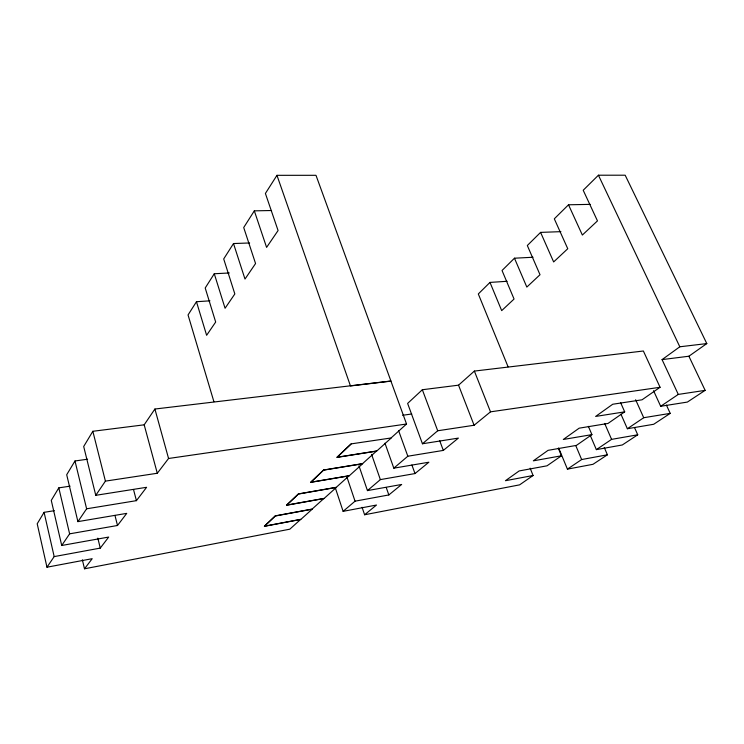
<?xml version="1.0" encoding="UTF-8"?>
<svg xmlns="http://www.w3.org/2000/svg" width="744" height="744" viewBox="0 0 744 744"><rect width="100%" height="100%" fill="white"/><g stroke="black" fill="none" stroke-linecap="round" stroke-linejoin="round"><path stroke-width="1.12" d="M54.349 510.682L44.082 512.337L37.2 523.776L46.974 567.207L92.21 558.679L84.5 568.797L82.361 559.795M70.085 486.158L58.804 487.869L51.271 500.387L61.724 545.482L108.689 537.056L100.263 548.105L54.182 556.596L46.974 567.207M87.597 459.215L74.986 460.973L66.7 474.746L77.915 521.628L126.74 513.369L117.505 525.487L69.62 533.839L61.724 545.482M391.223 437.816L406.54 424.006L390.879 381.002L154.901 409.033L144.178 424.815L92.842 431.288L83.691 446.502L95.771 495.318L146.596 487.301L136.422 500.656L86.62 508.803L77.915 521.628M209.948 300.827L196.463 301.72L188.046 314.945L213.9 401.676M229.301 272.974L214.281 273.746L205.205 287.993L215.676 322.04L206.627 335.302L196.463 301.72M249.621 242.963L233.504 243.548L223.702 258.94L234.834 293.945L225.069 308.267L214.281 273.746M271.56 210.515L254.327 210.85L243.707 227.534L255.564 263.543L244.99 279.056L233.504 243.548M276.954 175.324L350.461 385.941L390.953 381.133L315.986 175.305L276.954 175.324L265.403 193.459L278.079 230.528L266.594 247.389L254.327 210.85M95.771 495.318L105.406 481.126L157.3 473.258L168.562 458.481L406.54 424.006M507.11 281.288L489.989 282.413L478.308 293.954L508.087 366.829M533.039 257.247L514.467 258.205L502.033 270.5L514.058 299.042L501.689 310.629L489.989 282.413M560.892 231.654L540.59 232.388L527.319 245.511L540.014 274.722L526.826 287.082L514.467 258.205M590.271 204.368L568.509 204.786L554.308 218.82L567.756 248.728L553.648 261.944L540.59 232.388M688.888 356.227L705.135 390.358L678.286 394.422L662.076 359.612L688.888 356.227L706.8 343.579L625.174 175.203L598.427 175.212L583.203 190.259L597.469 220.894L582.357 235.048L568.509 204.786M351.122 444.029L337.051 457.383L376.65 451.134L391.288 437.937L351.047 443.898L336.976 457.253L376.576 451.004L362.57 463.633L323.538 470.022L310.685 482.233L349.15 475.714L336.297 487.301L298.372 493.923L286.57 505.12L323.966 498.415L312.127 509.082L275.252 515.871L264.39 526.194L300.753 519.331L289.816 529.189L84.5 568.797M620.561 402.532L624.7 411.851L595.628 416.435L612.731 404.243L642.044 399.798L660.067 387.28L643.374 351.001L474.374 371.079L458.546 385.169L422.341 389.735L407.619 403.425L422.443 443.768L458.388 438.095L443.322 450.408L407.824 456.221L393.809 468.162L384.974 443.219M335.256 487.636L343.114 511.342L355.046 501.177L388.833 494.946L401.658 484.465L367.452 490.603L358.952 465.772M367.452 490.603L380.361 479.61L414.994 473.565L428.87 462.219L393.809 468.162M422.443 443.768L437.704 430.767L474.095 425.252L490.501 411.841L660.067 387.28M362.068 507.269L364.607 514.764L376.492 505.036L343.114 511.342M662.076 359.612L679.811 346.788L706.8 343.579M530.146 468.19L533.085 475.5L519.61 484.856L364.607 514.764M558.344 448.269L561.46 455.784L547.026 465.809L519.154 470.943L505.455 480.708L533.085 475.5M588.365 426.331L591.917 434.626L576.414 445.396L548.058 450.343L533.346 460.834L561.46 455.784M624.7 411.851L608.006 423.448L579.167 428.172L563.32 439.462L591.917 434.626M558.688 448.055L567.421 469.129L581.65 459.541L607.411 454.798L604.249 447.46M590.531 436.012L596.363 449.627L611.587 439.369L637.738 434.803L634.493 427.512M620.914 414.138L627.369 428.73L643.718 417.719L670.223 413.376L666.41 405.08M653.548 390.684L660.681 406.289L678.286 394.422M607.411 454.798L593.005 464.303L567.421 469.129M637.738 434.803L622.319 444.968L596.363 449.627M670.223 413.376L653.697 424.275L627.369 428.73M705.135 390.358L687.363 402.076L660.681 406.289M402.625 415.273L411.739 413.999M598.427 175.212L679.811 346.788M635.636 399.742L643.718 417.719M604.667 423.438L611.587 439.369M575.8 445.665L581.65 459.541M474.374 371.079L490.501 411.841M458.546 385.169L474.095 425.252M422.341 389.735L437.704 430.767M439.695 440.708L443.322 450.408M411.897 464.981L414.994 473.565M398.542 430.488L407.824 456.221M386.22 487.45L388.833 494.946M371.582 454.379L380.361 479.61M346.946 477.099L355.046 501.177M154.901 409.033L168.562 458.481M144.178 424.815L157.3 473.258M133.529 489.571L136.422 500.656M114.957 515.406L117.505 525.487M92.842 431.288L105.406 481.126M97.827 538.144L100.263 548.105M74.986 460.973L86.62 508.803M58.804 487.869L69.62 533.839M44.082 512.337L54.182 556.596M275.317 515.992L264.455 526.306L300.808 519.442L312.192 509.194L275.317 515.992M298.437 494.044L286.635 505.241L324.031 498.526L336.362 487.422L298.437 494.044M323.612 470.143L310.75 482.354L349.224 475.834L362.635 463.754L323.612 470.143"/></g></svg>
